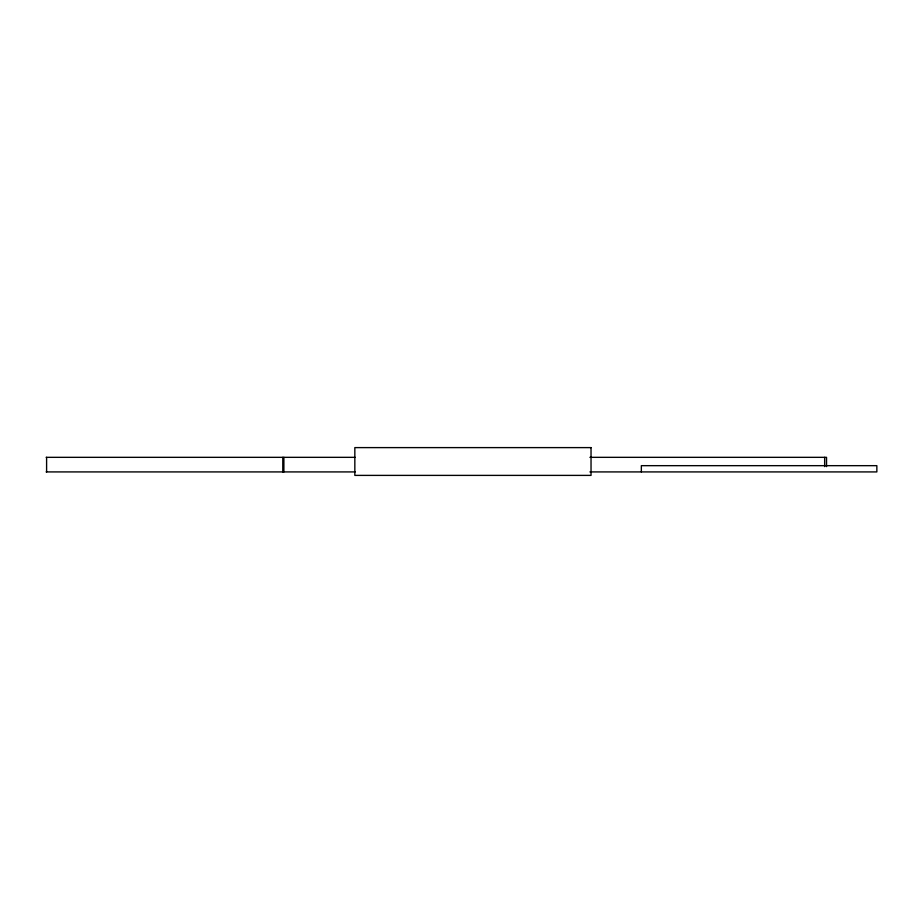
<?xml version="1.0" encoding="UTF-8"?>
<svg xmlns="http://www.w3.org/2000/svg" width="923" height="923" viewBox="0 0 923 923"><rect width="100%" height="100%" fill="white"/><g stroke="black" fill="none" stroke-linecap="round" stroke-linejoin="round"><path stroke-width="1.38" d="M46.15 457.335L355.124 457.335M589.901 457.335L826.535 457.335L826.535 466.611M46.15 471.918L355.124 471.918M589.901 471.918L876.85 471.918L876.85 465.665L641.347 465.665L641.347 471.918M824.654 457.335L824.654 466.611M283.88 457.335L283.88 471.918M282.796 457.335L282.796 471.918M46.6 457.335L46.6 471.918M591.032 447.609L354.836 447.609L354.836 475.391L591.032 475.391L591.032 447.609"/></g></svg>
